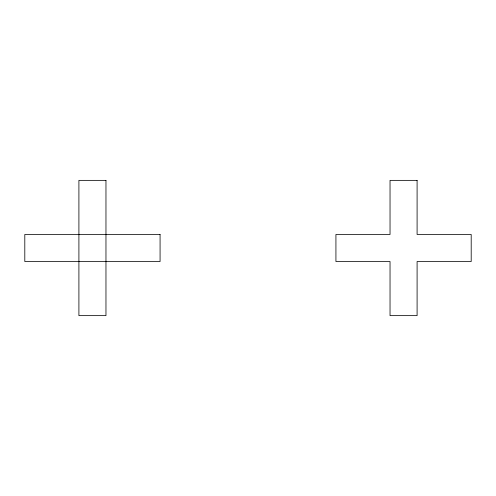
<?xml version="1.0" encoding="UTF-8"?>
<svg xmlns="http://www.w3.org/2000/svg" width="496" height="496" viewBox="0 0 496 496"><rect width="100%" height="100%" fill="white"/><g stroke="black" fill="none" stroke-linecap="round" stroke-linejoin="round"><path stroke-width="0.74" d="M105.964 180.364L78.907 180.364L78.907 315.636L105.964 315.636L105.964 180.364M417.093 180.364L390.036 180.364L390.036 234.472L335.928 234.472L335.928 261.528L390.036 261.528L390.036 315.636L417.093 315.636L417.093 261.528L471.2 261.528L471.2 234.472L417.093 234.472L417.093 180.364M160.072 234.472L24.8 234.472L24.8 261.528L160.072 261.528L160.072 234.472"/></g></svg>
